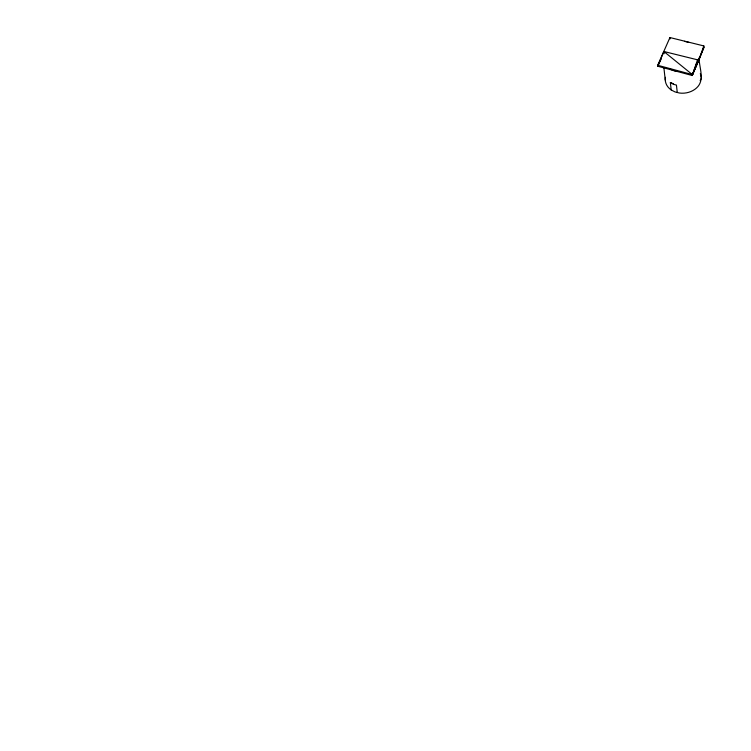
<?xml version="1.0" encoding="UTF-8"?>
<svg xmlns="http://www.w3.org/2000/svg" width="751" height="751" viewBox="0 0 751 751"><rect width="100%" height="100%" fill="white"/><g stroke="black" fill="none" stroke-linecap="round" stroke-linejoin="round"><path stroke-width="1.13" d="M699.087 57.846C699.021 67.581 705.273 80.066 696.618 87.895A18.052 14.466 -6.3 0 1 679.477 93.03L675.046 91.932L671.178 89.932A18.052 14.466 -6.3 0 1 665.433 77.297M703.959 47.275L692.187 75.494L697.529 59.817L698.824 60.155L703.959 47.275L703.818 45.924L669.939 37.55L657.679 65.281L657.782 66.238L692.187 75.494L698.824 60.155L703.818 45.924M692.187 75.494L696.75 63.14M697.529 59.817L663.884 51.5L657.782 66.238L661.143 59.029M657.679 65.281L692.375 74.612L698.824 60.155L697.914 61.225M700.195 80.657L701.087 78.752M684.471 41.324L688.902 42.422M671.178 89.932L670.361 82.526L673.403 83.802M669.751 68.745L672.652 70.237A18.052 14.466 -6.3 0 0 677.083 71.336M664.034 53.734L663.884 51.5L692.375 74.612M700.336 73.495L701.237 77.259M677.261 92.476L676.444 85.07A15.217 12.204 -6.3 0 1 670.361 82.526M669.939 37.55L670.08 38.902M663.884 51.5L664.034 52.852M663.875 67.581L665.264 80.141"/></g></svg>
